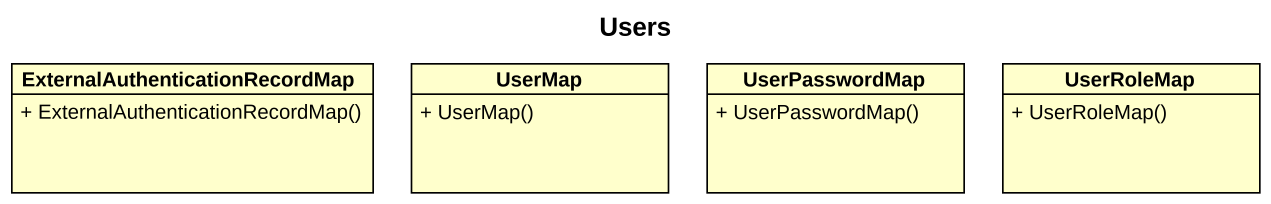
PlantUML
@startuml
title Users
hide circle
hide empty members
skinparam classAttributeIconSize 0
class "ExternalAuthenticationRecordMap" as ExternalAuthenticationRecord {
  + ExternalAuthenticationRecordMap()
}
class UserMap {
  + UserMap()
}
class UserPasswordMap {
  + UserPasswordMap()
}
class UserRoleMap {
  + UserRoleMap()
}
@enduml
